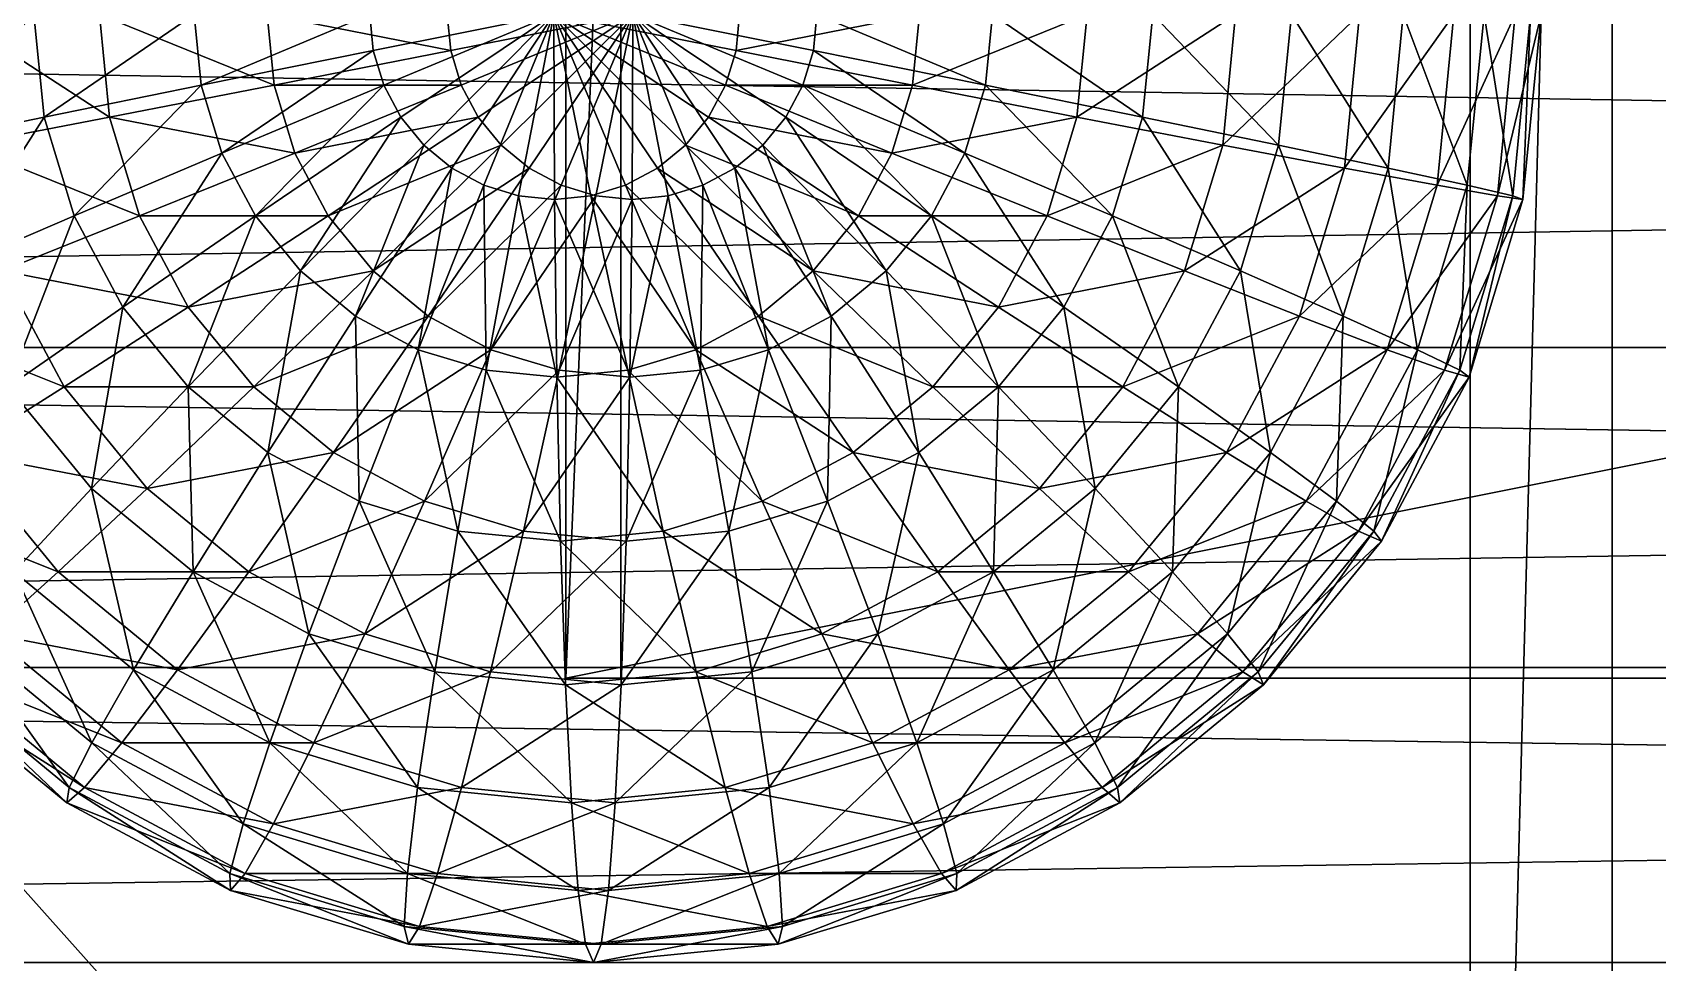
# Model space of a CAD drawing. Header units: millimetres. Extents: x -510 to 550, y -577 to 577.
# Drawn here: x 84.99 to 102.12, y 380 to 389.81 of the extents above; entities that cross this region are included whole.
import ezdxf

# ---------------------------------------------------------------- set-up
doc = ezdxf.new("R2010")
doc.units = ezdxf.units.MM
for name, color, linetype, true_color in [('end_link_gripper_palm_visual', 7, 'Continuous', 0x5c6b75), ('end_link_visual_0', 7, 'Continuous', 0x5c6b75), ('flange_link_visual_1', 7, 'Continuous', 0xd6dee3), ('main_case_cover', 7, 'Continuous', 0xd6dee3), ('main_case_floor_front', 7, 'Continuous', 0xd6dee3), ('reference_link2_outer', 7, 'Continuous', 0xd6dee3)]:
    doc.layers.add(name, color=color, linetype=linetype, true_color=true_color)

msp = doc.modelspace()

# ---------------------------------------------------------------- linework, layer by layer
at = {"layer": 'end_link_gripper_palm_visual', "true_color": 0x5c6b75}
for points in [[(100.147, 362, 400.659), (50.19, 362, 402.738), (50.19, 418, 402.738)], [(100.147, 362, 400.659), (50.19, 418, 402.738), (100.147, 418, 400.659)], [(101.644, 362, 436.627), (51.687, 418, 438.707), (51.687, 362, 438.707)], [(101.644, 362, 436.627), (101.644, 418, 436.627), (51.687, 418, 438.707)], [(101.644, 418, 436.627), (101.644, 362, 436.627), (100.147, 362, 400.659)], [(101.644, 418, 436.627), (100.147, 362, 400.659), (100.147, 418, 400.659)]]:
    msp.add_3dface(points, dxfattribs=at)
at = {"layer": 'end_link_visual_0', "true_color": 0x5c6b75}
for points in [[(83.681, 388.621, 412.282), (83.545, 390, 412.288), (85.007, 390, 410.982)], [(83.681, 388.621, 412.282), (85.007, 390, 410.982), (85.114, 388.916, 410.978)], [(85.805, 388.916, 427.593), (85.699, 390, 427.597), (84.133, 390, 426.418)], [(85.805, 388.916, 427.593), (84.133, 390, 426.418), (84.269, 388.621, 426.412)], [(85.114, 388.916, 410.978), (85.007, 390, 410.982), (86.696, 390, 409.987)], [(85.114, 388.916, 410.978), (86.696, 390, 409.987), (86.77, 389.253, 409.984)], [(87.538, 389.253, 428.446), (87.465, 390, 428.449), (85.699, 390, 427.597)], [(87.538, 389.253, 428.446), (85.699, 390, 427.597), (85.805, 388.916, 427.593)], [(86.77, 389.253, 409.984), (86.696, 390, 409.987), (88.547, 390, 409.341)], [(86.77, 389.253, 409.984), (88.547, 390, 409.341), (88.584, 389.619, 409.339)], [(89.4, 389.619, 428.938), (89.363, 390, 428.939), (87.465, 390, 428.449)], [(89.4, 389.619, 428.938), (87.465, 390, 428.449), (87.538, 389.253, 428.446)], [(88.584, 389.619, 409.339), (88.547, 390, 409.341), (90.488, 390, 409.067)], [(88.695, 389.253, 409.334), (88.584, 389.619, 409.339), (90.488, 390, 409.067)], [(88.875, 388.916, 409.327), (88.695, 389.253, 409.334), (90.488, 390, 409.067)], [(89.118, 388.621, 409.317), (88.875, 388.916, 409.327), (90.488, 390, 409.067)], [(89.413, 388.378, 409.305), (89.118, 388.621, 409.317), (90.488, 390, 409.067)], [(91.32, 390, 429.05), (89.363, 390, 428.939), (89.4, 389.619, 428.938)], [(91.32, 390, 429.05), (89.4, 389.619, 428.938), (89.511, 389.253, 428.933)], [(89.75, 388.198, 409.291), (89.413, 388.378, 409.305), (90.488, 390, 409.067)], [(91.32, 390, 429.05), (89.511, 389.253, 428.933), (89.691, 388.916, 428.926)], [(91.32, 390, 429.05), (89.691, 388.916, 428.926), (89.933, 388.621, 428.916)], [(90.116, 388.087, 409.275), (89.75, 388.198, 409.291), (90.488, 390, 409.067)], [(91.32, 390, 429.05), (89.933, 388.621, 428.916), (90.229, 388.378, 428.903)], [(90.496, 388.049, 409.259), (90.116, 388.087, 409.275), (90.488, 390, 409.067)], [(91.32, 390, 429.05), (90.229, 388.378, 428.903), (90.566, 388.198, 428.889)], [(92.445, 390, 409.178), (92.408, 389.619, 409.18), (90.488, 390, 409.067)], [(92.408, 389.619, 409.18), (92.297, 389.253, 409.185), (90.488, 390, 409.067)], [(92.297, 389.253, 409.185), (92.117, 388.916, 409.192), (90.488, 390, 409.067)], [(92.117, 388.916, 409.192), (91.874, 388.621, 409.202), (90.488, 390, 409.067)], [(91.874, 388.621, 409.202), (91.579, 388.378, 409.214), (90.488, 390, 409.067)], [(91.579, 388.378, 409.214), (91.242, 388.198, 409.228), (90.488, 390, 409.067)], [(91.242, 388.198, 409.228), (90.876, 388.087, 409.244), (90.488, 390, 409.067)], [(90.876, 388.087, 409.244), (90.496, 388.049, 409.259), (90.488, 390, 409.067)], [(91.32, 390, 429.05), (90.566, 388.198, 428.889), (90.931, 388.087, 428.874)], [(91.32, 390, 429.05), (90.931, 388.087, 428.874), (91.312, 388.049, 428.858)], [(91.32, 390, 429.05), (91.312, 388.049, 428.858), (91.692, 388.087, 428.842)], [(91.32, 390, 429.05), (93.224, 389.619, 428.779), (93.261, 390, 428.777)], [(91.32, 390, 429.05), (93.113, 389.253, 428.783), (93.224, 389.619, 428.779)], [(91.32, 390, 429.05), (92.932, 388.916, 428.791), (93.113, 389.253, 428.783)], [(91.32, 390, 429.05), (92.69, 388.621, 428.801), (92.932, 388.916, 428.791)], [(91.32, 390, 429.05), (92.395, 388.378, 428.813), (92.69, 388.621, 428.801)], [(91.32, 390, 429.05), (92.058, 388.198, 428.827), (92.395, 388.378, 428.813)], [(91.32, 390, 429.05), (91.692, 388.087, 428.842), (92.058, 388.198, 428.827)], [(94.343, 390, 409.669), (94.27, 389.253, 409.672), (92.408, 389.619, 409.18)], [(94.343, 390, 409.669), (92.408, 389.619, 409.18), (92.445, 390, 409.178)], [(93.261, 390, 428.777), (93.224, 389.619, 428.779), (95.038, 389.253, 428.134)], [(93.261, 390, 428.777), (95.038, 389.253, 428.134), (95.112, 390, 428.131)], [(96.109, 390, 410.52), (96.002, 388.916, 410.525), (94.27, 389.253, 409.672)], [(96.109, 390, 410.52), (94.27, 389.253, 409.672), (94.343, 390, 409.669)], [(95.112, 390, 428.131), (95.038, 389.253, 428.134), (96.694, 388.916, 427.14)], [(95.112, 390, 428.131), (96.694, 388.916, 427.14), (96.801, 390, 427.135)], [(97.675, 390, 411.7), (97.539, 388.621, 411.706), (96.002, 388.916, 410.525)], [(97.675, 390, 411.7), (96.002, 388.916, 410.525), (96.109, 390, 410.52)], [(96.801, 390, 427.135), (96.694, 388.916, 427.14), (98.127, 388.621, 425.835)], [(96.801, 390, 427.135), (98.127, 388.621, 425.835), (98.263, 390, 425.83)], [(98.98, 390, 413.162), (98.821, 388.378, 413.169), (97.539, 388.621, 411.706)], [(98.98, 390, 413.162), (97.539, 388.621, 411.706), (97.675, 390, 411.7)], [(98.263, 390, 425.83), (98.127, 388.621, 425.835), (99.283, 388.378, 424.271)], [(98.263, 390, 425.83), (99.283, 388.378, 424.271), (99.442, 390, 424.264)], [(99.976, 390, 414.851), (99.798, 388.198, 414.859), (98.821, 388.378, 413.169)], [(99.976, 390, 414.851), (98.821, 388.378, 413.169), (98.98, 390, 413.162)], [(99.442, 390, 424.264), (99.283, 388.378, 424.271), (100.117, 388.198, 422.506)], [(99.442, 390, 424.264), (100.117, 388.198, 422.506), (100.294, 390, 422.498)], [(100.622, 390, 416.702), (100.434, 388.087, 416.71), (99.798, 388.198, 414.859)], [(100.622, 390, 416.702), (99.798, 388.198, 414.859), (99.976, 390, 414.851)], [(100.294, 390, 422.498), (100.117, 388.198, 422.506), (100.596, 388.087, 420.608)], [(100.294, 390, 422.498), (100.596, 388.087, 420.608), (100.784, 390, 420.6)], [(100.895, 390, 418.643), (100.703, 388.049, 418.651), (100.434, 388.087, 416.71)], [(100.895, 390, 418.643), (100.434, 388.087, 416.71), (100.622, 390, 416.702)], [(100.784, 390, 420.6), (100.596, 388.087, 420.608), (100.703, 388.049, 418.651)], [(100.784, 390, 420.6), (100.703, 388.049, 418.651), (100.895, 390, 418.643)], [(86.987, 388.536, 409.975), (86.77, 389.253, 409.984), (88.584, 389.619, 409.339)], [(86.987, 388.536, 409.975), (88.584, 389.619, 409.339), (88.695, 389.253, 409.334)], [(89.511, 389.253, 428.933), (89.4, 389.619, 428.938), (87.538, 389.253, 428.446)], [(94.27, 389.253, 409.672), (92.297, 389.253, 409.185), (92.408, 389.619, 409.18)], [(93.224, 389.619, 428.779), (93.113, 389.253, 428.783), (94.821, 388.536, 428.143)], [(93.224, 389.619, 428.779), (94.821, 388.536, 428.143), (95.038, 389.253, 428.134)], [(85.43, 387.874, 410.965), (85.114, 388.916, 410.978), (86.77, 389.253, 409.984)], [(85.43, 387.874, 410.965), (86.77, 389.253, 409.984), (86.987, 388.536, 409.975)], [(87.756, 388.536, 428.437), (87.538, 389.253, 428.446), (85.805, 388.916, 427.593)], [(87.341, 387.874, 409.96), (86.987, 388.536, 409.975), (88.695, 389.253, 409.334)], [(87.341, 387.874, 409.96), (88.695, 389.253, 409.334), (88.875, 388.916, 409.327)], [(89.511, 389.253, 428.933), (87.538, 389.253, 428.446), (87.756, 388.536, 428.437)], [(89.691, 388.916, 428.926), (89.511, 389.253, 428.933), (87.756, 388.536, 428.437)], [(94.052, 388.536, 409.681), (92.117, 388.916, 409.192), (92.297, 389.253, 409.185)], [(94.27, 389.253, 409.672), (94.052, 388.536, 409.681), (92.297, 389.253, 409.185)], [(93.113, 389.253, 428.783), (92.932, 388.916, 428.791), (94.467, 387.874, 428.157)], [(93.113, 389.253, 428.783), (94.467, 387.874, 428.157), (94.821, 388.536, 428.143)], [(96.002, 388.916, 410.525), (94.052, 388.536, 409.681), (94.27, 389.253, 409.672)], [(95.038, 389.253, 428.134), (94.821, 388.536, 428.143), (96.378, 387.874, 427.153)], [(95.038, 389.253, 428.134), (96.378, 387.874, 427.153), (96.694, 388.916, 427.14)], [(84.083, 387.294, 412.266), (83.681, 388.621, 412.282), (85.114, 388.916, 410.978)], [(84.083, 387.294, 412.266), (85.114, 388.916, 410.978), (85.43, 387.874, 410.965)], [(86.121, 387.874, 427.58), (85.805, 388.916, 427.593), (84.269, 388.621, 426.412)], [(87.756, 388.536, 428.437), (85.805, 388.916, 427.593), (86.121, 387.874, 427.58)], [(87.816, 387.294, 409.941), (87.341, 387.874, 409.96), (88.875, 388.916, 409.327)], [(89.691, 388.916, 428.926), (87.756, 388.536, 428.437), (88.109, 387.874, 428.422)], [(87.816, 387.294, 409.941), (88.875, 388.916, 409.327), (89.118, 388.621, 409.317)], [(89.933, 388.621, 428.916), (89.691, 388.916, 428.926), (88.109, 387.874, 428.422)], [(93.699, 387.874, 409.696), (91.874, 388.621, 409.202), (92.117, 388.916, 409.192)], [(94.052, 388.536, 409.681), (93.699, 387.874, 409.696), (92.117, 388.916, 409.192)], [(92.932, 388.916, 428.791), (92.69, 388.621, 428.801), (93.992, 387.294, 428.177)], [(92.932, 388.916, 428.791), (93.992, 387.294, 428.177), (94.467, 387.874, 428.157)], [(96.002, 388.916, 410.525), (95.687, 387.874, 410.538), (94.052, 388.536, 409.681)], [(97.539, 388.621, 411.706), (95.687, 387.874, 410.538), (96.002, 388.916, 410.525)], [(96.694, 388.916, 427.14), (96.378, 387.874, 427.153), (97.725, 387.294, 425.852)], [(96.694, 388.916, 427.14), (97.725, 387.294, 425.852), (98.127, 388.621, 425.835)], [(86.121, 387.874, 427.58), (84.269, 388.621, 426.412), (84.671, 387.294, 426.395)], [(85.943, 386.913, 410.943), (85.43, 387.874, 410.965), (86.987, 388.536, 409.975)], [(85.943, 386.913, 410.943), (86.987, 388.536, 409.975), (87.341, 387.874, 409.96)], [(88.109, 387.874, 428.422), (87.756, 388.536, 428.437), (86.121, 387.874, 427.58)], [(88.396, 386.818, 409.916), (87.816, 387.294, 409.941), (89.118, 388.621, 409.317)], [(89.933, 388.621, 428.916), (88.109, 387.874, 428.422), (88.584, 387.294, 428.402)], [(88.396, 386.818, 409.916), (89.118, 388.621, 409.317), (89.413, 388.378, 409.305)], [(90.229, 388.378, 428.903), (89.933, 388.621, 428.916), (88.584, 387.294, 428.402)], [(93.223, 387.294, 409.716), (91.579, 388.378, 409.214), (91.874, 388.621, 409.202)], [(93.699, 387.874, 409.696), (93.223, 387.294, 409.716), (91.874, 388.621, 409.202)], [(92.69, 388.621, 428.801), (92.395, 388.378, 428.813), (93.412, 386.818, 428.201)], [(92.69, 388.621, 428.801), (93.412, 386.818, 428.201), (93.992, 387.294, 428.177)], [(95.687, 387.874, 410.538), (93.699, 387.874, 409.696), (94.052, 388.536, 409.681)], [(94.821, 388.536, 428.143), (94.467, 387.874, 428.157), (95.865, 386.913, 427.174)], [(94.821, 388.536, 428.143), (95.865, 386.913, 427.174), (96.378, 387.874, 427.153)], [(97.539, 388.621, 411.706), (97.137, 387.294, 411.722), (95.687, 387.874, 410.538)], [(98.821, 388.378, 413.169), (97.137, 387.294, 411.722), (97.539, 388.621, 411.706)], [(98.127, 388.621, 425.835), (97.725, 387.294, 425.852), (98.81, 386.818, 424.29)], [(98.127, 388.621, 425.835), (98.81, 386.818, 424.29), (99.283, 388.378, 424.271)], [(89.057, 386.464, 409.889), (88.396, 386.818, 409.916), (89.413, 388.378, 409.305)], [(90.229, 388.378, 428.903), (88.584, 387.294, 428.402), (89.164, 386.818, 428.378)], [(89.057, 386.464, 409.889), (89.413, 388.378, 409.305), (89.75, 388.198, 409.291)], [(90.566, 388.198, 428.889), (90.229, 388.378, 428.903), (89.164, 386.818, 428.378)], [(92.644, 386.818, 409.74), (91.242, 388.198, 409.228), (91.579, 388.378, 409.214)], [(93.223, 387.294, 409.716), (92.644, 386.818, 409.74), (91.579, 388.378, 409.214)], [(92.395, 388.378, 428.813), (92.058, 388.198, 428.827), (92.751, 386.464, 428.229)], [(92.395, 388.378, 428.813), (92.751, 386.464, 428.229), (93.412, 386.818, 428.201)], [(98.821, 388.378, 413.169), (98.348, 386.818, 413.189), (97.137, 387.294, 411.722)], [(99.798, 388.198, 414.859), (98.348, 386.818, 413.189), (98.821, 388.378, 413.169)], [(99.283, 388.378, 424.271), (98.81, 386.818, 424.29), (99.591, 386.464, 422.527)], [(99.283, 388.378, 424.271), (99.591, 386.464, 422.527), (100.117, 388.198, 422.506)], [(89.774, 386.247, 409.859), (89.057, 386.464, 409.889), (89.75, 388.198, 409.291)], [(90.566, 388.198, 428.889), (89.164, 386.818, 428.378), (89.825, 386.464, 428.351)], [(89.774, 386.247, 409.859), (89.75, 388.198, 409.291), (90.116, 388.087, 409.275)], [(90.931, 388.087, 428.874), (90.566, 388.198, 428.889), (89.825, 386.464, 428.351)], [(91.983, 386.464, 409.767), (90.876, 388.087, 409.244), (91.242, 388.198, 409.228)], [(92.644, 386.818, 409.74), (91.983, 386.464, 409.767), (91.242, 388.198, 409.228)], [(92.058, 388.198, 428.827), (91.692, 388.087, 428.842), (92.034, 386.247, 428.259)], [(92.058, 388.198, 428.827), (92.034, 386.247, 428.259), (92.751, 386.464, 428.229)], [(99.798, 388.198, 414.859), (99.273, 386.464, 414.88), (98.348, 386.818, 413.189)], [(100.434, 388.087, 416.71), (99.273, 386.464, 414.88), (99.798, 388.198, 414.859)], [(100.117, 388.198, 422.506), (99.591, 386.464, 422.527), (100.039, 386.247, 420.631)], [(100.117, 388.198, 422.506), (100.039, 386.247, 420.631), (100.596, 388.087, 420.608)], [(90.52, 386.173, 409.828), (89.774, 386.247, 409.859), (90.116, 388.087, 409.275)], [(90.931, 388.087, 428.874), (89.825, 386.464, 428.351), (90.542, 386.247, 428.321)], [(90.52, 386.173, 409.828), (90.116, 388.087, 409.275), (90.496, 388.049, 409.259)], [(91.266, 386.247, 409.797), (90.496, 388.049, 409.259), (90.876, 388.087, 409.244)], [(91.266, 386.247, 409.797), (90.52, 386.173, 409.828), (90.496, 388.049, 409.259)], [(91.312, 388.049, 428.858), (90.931, 388.087, 428.874), (90.542, 386.247, 428.321)], [(91.312, 388.049, 428.858), (90.542, 386.247, 428.321), (91.288, 386.173, 428.29)], [(91.983, 386.464, 409.767), (91.266, 386.247, 409.797), (90.876, 388.087, 409.244)], [(91.692, 388.087, 428.842), (91.312, 388.049, 428.858), (91.288, 386.173, 428.29)], [(91.692, 388.087, 428.842), (91.288, 386.173, 428.29), (92.034, 386.247, 428.259)], [(100.434, 388.087, 416.71), (99.876, 386.247, 416.733), (99.273, 386.464, 414.88)], [(100.703, 388.049, 418.651), (99.876, 386.247, 416.733), (100.434, 388.087, 416.71)], [(100.703, 388.049, 418.651), (100.135, 386.173, 418.675), (99.876, 386.247, 416.733)], [(100.596, 388.087, 420.608), (100.039, 386.247, 420.631), (100.135, 386.173, 418.675)], [(100.596, 388.087, 420.608), (100.135, 386.173, 418.675), (100.703, 388.049, 418.651)], [(84.736, 386.072, 412.238), (84.083, 387.294, 412.266), (85.43, 387.874, 410.965)], [(86.634, 386.913, 427.558), (86.121, 387.874, 427.58), (84.671, 387.294, 426.395)], [(84.736, 386.072, 412.238), (85.43, 387.874, 410.965), (85.943, 386.913, 410.943)], [(86.633, 386.072, 410.915), (85.943, 386.913, 410.943), (87.341, 387.874, 409.96)], [(88.109, 387.874, 428.422), (86.121, 387.874, 427.58), (86.634, 386.913, 427.558)], [(86.633, 386.072, 410.915), (87.341, 387.874, 409.96), (87.816, 387.294, 409.941)], [(88.584, 387.294, 428.402), (88.109, 387.874, 428.422), (86.634, 386.913, 427.558)], [(95.174, 386.913, 410.559), (93.223, 387.294, 409.716), (93.699, 387.874, 409.696)], [(95.687, 387.874, 410.538), (95.174, 386.913, 410.559), (93.699, 387.874, 409.696)], [(94.467, 387.874, 428.157), (93.992, 387.294, 428.177), (95.175, 386.072, 427.203)], [(94.467, 387.874, 428.157), (95.175, 386.072, 427.203), (95.865, 386.913, 427.174)], [(97.137, 387.294, 411.722), (95.174, 386.913, 410.559), (95.687, 387.874, 410.538)], [(96.378, 387.874, 427.153), (95.865, 386.913, 427.174), (97.072, 386.072, 425.879)], [(96.378, 387.874, 427.153), (97.072, 386.072, 425.879), (97.725, 387.294, 425.852)], [(85.324, 386.072, 426.368), (84.671, 387.294, 426.395), (83.46, 386.818, 424.929)], [(86.634, 386.913, 427.558), (84.671, 387.294, 426.395), (85.324, 386.072, 426.368)], [(87.474, 385.381, 410.88), (86.633, 386.072, 410.915), (87.816, 387.294, 409.941)], [(88.584, 387.294, 428.402), (86.634, 386.913, 427.558), (87.325, 386.072, 427.53)], [(89.164, 386.818, 428.378), (88.584, 387.294, 428.402), (87.325, 386.072, 427.53)], [(87.474, 385.381, 410.88), (87.816, 387.294, 409.941), (88.396, 386.818, 409.916)], [(94.483, 386.072, 410.588), (92.644, 386.818, 409.74), (93.223, 387.294, 409.716)], [(95.174, 386.913, 410.559), (94.483, 386.072, 410.588), (93.223, 387.294, 409.716)], [(93.992, 387.294, 428.177), (93.412, 386.818, 428.201), (94.334, 385.381, 427.238)], [(93.992, 387.294, 428.177), (94.334, 385.381, 427.238), (95.175, 386.072, 427.203)], [(97.137, 387.294, 411.722), (96.484, 386.072, 411.749), (95.174, 386.913, 410.559)], [(98.348, 386.818, 413.189), (96.484, 386.072, 411.749), (97.137, 387.294, 411.722)], [(97.725, 387.294, 425.852), (97.072, 386.072, 425.879), (98.042, 385.381, 424.322)], [(97.725, 387.294, 425.852), (98.042, 385.381, 424.322), (98.81, 386.818, 424.29)], [(85.324, 386.072, 426.368), (83.46, 386.818, 424.929), (84.228, 385.381, 424.897)], [(85.614, 385, 412.202), (84.736, 386.072, 412.238), (85.943, 386.913, 410.943)], [(87.325, 386.072, 427.53), (86.634, 386.913, 427.558), (85.324, 386.072, 426.368)], [(85.614, 385, 412.202), (85.943, 386.913, 410.943), (86.633, 386.072, 410.915)], [(89.164, 386.818, 428.378), (87.325, 386.072, 427.53), (88.166, 385.381, 427.495)], [(88.434, 384.867, 410.84), (87.474, 385.381, 410.88), (88.396, 386.818, 409.916)], [(89.825, 386.464, 428.351), (89.164, 386.818, 428.378), (88.166, 385.381, 427.495)], [(88.434, 384.867, 410.84), (88.396, 386.818, 409.916), (89.057, 386.464, 409.889)], [(93.642, 385.381, 410.623), (91.983, 386.464, 409.767), (92.644, 386.818, 409.74)], [(94.483, 386.072, 410.588), (93.642, 385.381, 410.623), (92.644, 386.818, 409.74)], [(93.412, 386.818, 428.201), (92.751, 386.464, 428.229), (93.374, 384.867, 427.278)], [(93.412, 386.818, 428.201), (93.374, 384.867, 427.278), (94.334, 385.381, 427.238)], [(96.484, 386.072, 411.749), (94.483, 386.072, 410.588), (95.174, 386.913, 410.559)], [(95.865, 386.913, 427.174), (95.175, 386.072, 427.203), (96.194, 385, 425.916)], [(95.865, 386.913, 427.174), (96.194, 385, 425.916), (97.072, 386.072, 425.879)], [(98.348, 386.818, 413.189), (97.58, 385.381, 413.22), (96.484, 386.072, 411.749)], [(99.273, 386.464, 414.88), (97.58, 385.381, 413.22), (98.348, 386.818, 413.189)], [(98.81, 386.818, 424.29), (98.042, 385.381, 424.322), (98.738, 384.867, 422.563)], [(98.81, 386.818, 424.29), (98.738, 384.867, 422.563), (99.591, 386.464, 422.527)], [(89.825, 386.464, 428.351), (88.166, 385.381, 427.495), (89.125, 384.867, 427.455)], [(89.475, 384.551, 410.796), (88.434, 384.867, 410.84), (89.057, 386.464, 409.889)], [(89.475, 384.551, 410.796), (89.057, 386.464, 409.889), (89.774, 386.247, 409.859)], [(90.542, 386.247, 428.321), (89.825, 386.464, 428.351), (89.125, 384.867, 427.455)], [(92.682, 384.867, 410.663), (91.266, 386.247, 409.797), (91.983, 386.464, 409.767)], [(93.642, 385.381, 410.623), (92.682, 384.867, 410.663), (91.983, 386.464, 409.767)], [(92.751, 386.464, 428.229), (92.034, 386.247, 428.259), (92.333, 384.551, 427.321)], [(92.751, 386.464, 428.229), (92.333, 384.551, 427.321), (93.374, 384.867, 427.278)], [(99.273, 386.464, 414.88), (98.42, 384.867, 414.916), (97.58, 385.381, 413.22)], [(99.876, 386.247, 416.733), (98.42, 384.867, 414.916), (99.273, 386.464, 414.88)], [(99.591, 386.464, 422.527), (98.738, 384.867, 422.563), (99.133, 384.551, 420.669)], [(99.591, 386.464, 422.527), (99.133, 384.551, 420.669), (100.039, 386.247, 420.631)], [(90.542, 386.247, 428.321), (89.125, 384.867, 427.455), (90.167, 384.551, 427.411)], [(90.558, 384.444, 410.751), (89.475, 384.551, 410.796), (89.774, 386.247, 409.859)], [(90.558, 384.444, 410.751), (89.774, 386.247, 409.859), (90.52, 386.173, 409.828)], [(91.288, 386.173, 428.29), (90.542, 386.247, 428.321), (90.167, 384.551, 427.411)], [(91.288, 386.173, 428.29), (90.167, 384.551, 427.411), (91.25, 384.444, 427.366)], [(91.641, 384.551, 410.706), (90.52, 386.173, 409.828), (91.266, 386.247, 409.797)], [(91.641, 384.551, 410.706), (90.558, 384.444, 410.751), (90.52, 386.173, 409.828)], [(92.034, 386.247, 428.259), (91.288, 386.173, 428.29), (91.25, 384.444, 427.366)], [(92.034, 386.247, 428.259), (91.25, 384.444, 427.366), (92.333, 384.551, 427.321)], [(92.682, 384.867, 410.663), (91.641, 384.551, 410.706), (91.266, 386.247, 409.797)], [(99.876, 386.247, 416.733), (98.971, 384.551, 416.771), (98.42, 384.867, 414.916)], [(100.135, 386.173, 418.675), (98.971, 384.551, 416.771), (99.876, 386.247, 416.733)], [(100.135, 386.173, 418.675), (99.211, 384.444, 418.713), (98.971, 384.551, 416.771)], [(100.039, 386.247, 420.631), (99.133, 384.551, 420.669), (99.211, 384.444, 418.713)], [(100.039, 386.247, 420.631), (99.211, 384.444, 418.713), (100.135, 386.173, 418.675)], [(86.202, 385, 426.332), (85.324, 386.072, 426.368), (84.228, 385.381, 424.897)], [(84.799, 384.121, 413.752), (84.736, 386.072, 412.238), (85.614, 385, 412.202)], [(87.325, 386.072, 427.53), (85.324, 386.072, 426.368), (86.202, 385, 426.332)], [(86.685, 384.121, 412.157), (85.614, 385, 412.202), (86.633, 386.072, 410.915)], [(88.166, 385.381, 427.495), (87.325, 386.072, 427.53), (86.202, 385, 426.332)], [(86.685, 384.121, 412.157), (86.633, 386.072, 410.915), (87.474, 385.381, 410.88)], [(95.606, 385, 411.786), (93.642, 385.381, 410.623), (94.483, 386.072, 410.588)], [(95.175, 386.072, 427.203), (94.334, 385.381, 427.238), (95.123, 384.121, 425.96)], [(96.484, 386.072, 411.749), (95.606, 385, 411.786), (94.483, 386.072, 410.588)], [(95.175, 386.072, 427.203), (95.123, 384.121, 425.96), (96.194, 385, 425.916)], [(97.58, 385.381, 413.22), (95.606, 385, 411.786), (96.484, 386.072, 411.749)], [(97.072, 386.072, 425.879), (96.194, 385, 425.916), (97.009, 384.121, 424.365)], [(97.072, 386.072, 425.879), (97.009, 384.121, 424.365), (98.042, 385.381, 424.322)], [(85.261, 384.121, 424.854), (84.228, 385.381, 424.897), (83.388, 384.867, 423.202)], [(86.202, 385, 426.332), (84.228, 385.381, 424.897), (85.261, 384.121, 424.854)], [(88.166, 385.381, 427.495), (86.202, 385, 426.332), (87.273, 384.121, 426.287)], [(87.906, 383.467, 412.106), (86.685, 384.121, 412.157), (87.474, 385.381, 410.88)], [(89.125, 384.867, 427.455), (88.166, 385.381, 427.495), (87.273, 384.121, 426.287)], [(87.906, 383.467, 412.106), (87.474, 385.381, 410.88), (88.434, 384.867, 410.84)], [(94.535, 384.121, 411.831), (92.682, 384.867, 410.663), (93.642, 385.381, 410.623)], [(94.334, 385.381, 427.238), (93.374, 384.867, 427.278), (93.902, 383.467, 426.011)], [(95.606, 385, 411.786), (94.535, 384.121, 411.831), (93.642, 385.381, 410.623)], [(94.334, 385.381, 427.238), (93.902, 383.467, 426.011), (95.123, 384.121, 425.96)], [(97.58, 385.381, 413.22), (96.547, 384.121, 413.263), (95.606, 385, 411.786)], [(98.42, 384.867, 414.916), (96.547, 384.121, 413.263), (97.58, 385.381, 413.22)], [(98.042, 385.381, 424.322), (97.009, 384.121, 424.365), (97.59, 383.467, 422.611)], [(98.042, 385.381, 424.322), (97.59, 383.467, 422.611), (98.738, 384.867, 422.563)], [(86.058, 383.087, 413.7), (84.799, 384.121, 413.752), (85.614, 385, 412.202)], [(87.273, 384.121, 426.287), (86.202, 385, 426.332), (85.261, 384.121, 424.854)], [(86.058, 383.087, 413.7), (85.614, 385, 412.202), (86.685, 384.121, 412.157)], [(96.547, 384.121, 413.263), (94.535, 384.121, 411.831), (95.606, 385, 411.786)], [(96.194, 385, 425.916), (95.123, 384.121, 425.96), (95.75, 383.087, 424.418)], [(96.194, 385, 425.916), (95.75, 383.087, 424.418), (97.009, 384.121, 424.365)], [(85.261, 384.121, 424.854), (83.388, 384.867, 423.202), (84.536, 383.467, 423.154)], [(89.125, 384.867, 427.455), (87.273, 384.121, 426.287), (88.494, 383.467, 426.236)], [(89.232, 383.065, 412.051), (87.906, 383.467, 412.106), (88.434, 384.867, 410.84)], [(89.232, 383.065, 412.051), (88.434, 384.867, 410.84), (89.475, 384.551, 410.796)], [(90.167, 384.551, 427.411), (89.125, 384.867, 427.455), (88.494, 383.467, 426.236)], [(93.314, 383.467, 411.881), (91.641, 384.551, 410.706), (92.682, 384.867, 410.663)], [(93.374, 384.867, 427.278), (92.333, 384.551, 427.321), (92.576, 383.065, 426.066)], [(93.374, 384.867, 427.278), (92.576, 383.065, 426.066), (93.902, 383.467, 426.011)], [(94.535, 384.121, 411.831), (93.314, 383.467, 411.881), (92.682, 384.867, 410.663)], [(98.42, 384.867, 414.916), (97.272, 383.467, 414.964), (96.547, 384.121, 413.263)], [(98.971, 384.551, 416.771), (97.272, 383.467, 414.964), (98.42, 384.867, 414.916)], [(98.738, 384.867, 422.563), (97.59, 383.467, 422.611), (97.914, 383.065, 420.72)], [(98.738, 384.867, 422.563), (97.914, 383.065, 420.72), (99.133, 384.551, 420.669)], [(90.167, 384.551, 427.411), (88.494, 383.467, 426.236), (89.82, 383.065, 426.181)], [(90.61, 382.929, 411.994), (89.232, 383.065, 412.051), (89.475, 384.551, 410.796)], [(90.61, 382.929, 411.994), (89.475, 384.551, 410.796), (90.558, 384.444, 410.751)], [(91.25, 384.444, 427.366), (90.167, 384.551, 427.411), (89.82, 383.065, 426.181)], [(91.25, 384.444, 427.366), (89.82, 383.065, 426.181), (91.198, 382.929, 426.124)], [(91.988, 383.065, 411.937), (90.558, 384.444, 410.751), (91.641, 384.551, 410.706)], [(91.988, 383.065, 411.937), (90.61, 382.929, 411.994), (90.558, 384.444, 410.751)], [(92.333, 384.551, 427.321), (91.25, 384.444, 427.366), (91.198, 382.929, 426.124)], [(92.333, 384.551, 427.321), (91.198, 382.929, 426.124), (92.576, 383.065, 426.066)], [(93.314, 383.467, 411.881), (91.988, 383.065, 411.937), (91.641, 384.551, 410.706)], [(98.971, 384.551, 416.771), (97.752, 383.065, 416.821), (97.272, 383.467, 414.964)], [(99.211, 384.444, 418.713), (97.752, 383.065, 416.821), (98.971, 384.551, 416.771)], [(99.211, 384.444, 418.713), (97.969, 382.929, 418.765), (97.752, 383.065, 416.821)], [(99.133, 384.551, 420.669), (97.914, 383.065, 420.72), (97.969, 382.929, 418.765)], [(99.133, 384.551, 420.669), (97.969, 382.929, 418.765), (99.211, 384.444, 418.713)], [(85.616, 382.318, 415.449), (84.218, 383.467, 415.507), (84.799, 384.121, 413.752)], [(86.52, 383.087, 424.802), (85.261, 384.121, 424.854), (84.536, 383.467, 423.154)], [(85.616, 382.318, 415.449), (84.799, 384.121, 413.752), (86.058, 383.087, 413.7)], [(87.273, 384.121, 426.287), (85.261, 384.121, 424.854), (86.52, 383.087, 424.802)], [(87.494, 382.318, 413.64), (86.058, 383.087, 413.7), (86.685, 384.121, 412.157)], [(88.494, 383.467, 426.236), (87.273, 384.121, 426.287), (86.52, 383.087, 424.802)], [(87.494, 382.318, 413.64), (86.685, 384.121, 412.157), (87.906, 383.467, 412.106)], [(95.288, 383.087, 413.316), (93.314, 383.467, 411.881), (94.535, 384.121, 411.831)], [(95.123, 384.121, 425.96), (93.902, 383.467, 426.011), (94.314, 382.318, 424.477)], [(95.123, 384.121, 425.96), (94.314, 382.318, 424.477), (95.75, 383.087, 424.418)], [(96.547, 384.121, 413.263), (95.288, 383.087, 413.316), (94.535, 384.121, 411.831)], [(97.272, 383.467, 414.964), (95.288, 383.087, 413.316), (96.547, 384.121, 413.263)], [(97.009, 384.121, 424.365), (95.75, 383.087, 424.418), (96.191, 382.318, 422.669)], [(97.009, 384.121, 424.365), (96.191, 382.318, 422.669), (97.59, 383.467, 422.611)], [(85.379, 381.845, 417.336), (83.894, 383.065, 417.398), (84.218, 383.467, 415.507)], [(85.935, 382.318, 423.096), (84.536, 383.467, 423.154), (84.056, 383.065, 421.296)], [(85.379, 381.845, 417.336), (84.218, 383.467, 415.507), (85.616, 382.318, 415.449)], [(86.52, 383.087, 424.802), (84.536, 383.467, 423.154), (85.935, 382.318, 423.096)], [(88.494, 383.467, 426.236), (86.52, 383.087, 424.802), (87.956, 382.318, 424.742)], [(89.052, 381.845, 413.575), (87.494, 382.318, 413.64), (87.906, 383.467, 412.106)], [(89.052, 381.845, 413.575), (87.906, 383.467, 412.106), (89.232, 383.065, 412.051)], [(89.82, 383.065, 426.181), (88.494, 383.467, 426.236), (87.956, 382.318, 424.742)], [(93.852, 382.318, 413.376), (91.988, 383.065, 411.937), (93.314, 383.467, 411.881)], [(93.902, 383.467, 426.011), (92.576, 383.065, 426.066), (92.756, 381.845, 424.542)], [(93.902, 383.467, 426.011), (92.756, 381.845, 424.542), (94.314, 382.318, 424.477)], [(95.288, 383.087, 413.316), (93.852, 382.318, 413.376), (93.314, 383.467, 411.881)], [(97.272, 383.467, 414.964), (95.873, 382.318, 415.022), (95.288, 383.087, 413.316)], [(97.752, 383.065, 416.821), (95.873, 382.318, 415.022), (97.272, 383.467, 414.964)], [(97.59, 383.467, 422.611), (96.191, 382.318, 422.669), (96.429, 381.845, 420.781)], [(97.59, 383.467, 422.611), (96.429, 381.845, 420.781), (97.914, 383.065, 420.72)], [(85.541, 381.845, 421.235), (84.056, 383.065, 421.296), (83.839, 382.929, 419.353)], [(85.353, 381.685, 419.29), (83.839, 382.929, 419.353), (83.894, 383.065, 417.398)], [(85.353, 381.685, 419.29), (83.894, 383.065, 417.398), (85.379, 381.845, 417.336)], [(85.935, 382.318, 423.096), (84.056, 383.065, 421.296), (85.541, 381.845, 421.235)], [(87.212, 381.464, 415.382), (85.616, 382.318, 415.449), (86.058, 383.087, 413.7)], [(87.956, 382.318, 424.742), (86.52, 383.087, 424.802), (85.935, 382.318, 423.096)], [(87.212, 381.464, 415.382), (86.058, 383.087, 413.7), (87.494, 382.318, 413.64)], [(89.82, 383.065, 426.181), (87.956, 382.318, 424.742), (89.514, 381.845, 424.677)], [(90.673, 381.685, 413.508), (89.052, 381.845, 413.575), (89.232, 383.065, 412.051)], [(90.673, 381.685, 413.508), (89.232, 383.065, 412.051), (90.61, 382.929, 411.994)], [(91.198, 382.929, 426.124), (89.82, 383.065, 426.181), (89.514, 381.845, 424.677)], [(92.294, 381.845, 413.44), (90.61, 382.929, 411.994), (91.988, 383.065, 411.937)], [(92.576, 383.065, 426.066), (91.198, 382.929, 426.124), (91.135, 381.685, 424.61)], [(92.576, 383.065, 426.066), (91.135, 381.685, 424.61), (92.756, 381.845, 424.542)], [(93.852, 382.318, 413.376), (92.294, 381.845, 413.44), (91.988, 383.065, 411.937)], [(95.873, 382.318, 415.022), (93.852, 382.318, 413.376), (95.288, 383.087, 413.316)], [(95.75, 383.087, 424.418), (94.314, 382.318, 424.477), (94.596, 381.464, 422.735)], [(95.75, 383.087, 424.418), (94.596, 381.464, 422.735), (96.191, 382.318, 422.669)], [(97.752, 383.065, 416.821), (96.267, 381.845, 416.883), (95.873, 382.318, 415.022)], [(97.969, 382.929, 418.765), (96.267, 381.845, 416.883), (97.752, 383.065, 416.821)], [(97.914, 383.065, 420.72), (96.429, 381.845, 420.781), (96.455, 381.685, 418.828)], [(97.914, 383.065, 420.72), (96.455, 381.685, 418.828), (97.969, 382.929, 418.765)], [(85.541, 381.845, 421.235), (83.839, 382.929, 419.353), (85.353, 381.685, 419.29)], [(91.198, 382.929, 426.124), (89.514, 381.845, 424.677), (91.135, 381.685, 424.61)], [(92.294, 381.845, 413.44), (90.673, 381.685, 413.508), (90.61, 382.929, 411.994)], [(97.969, 382.929, 418.765), (96.455, 381.685, 418.828), (96.267, 381.845, 416.883)], [(87.073, 380.939, 417.266), (85.379, 381.845, 417.336), (85.616, 382.318, 415.449)], [(87.531, 381.464, 423.029), (85.935, 382.318, 423.096), (85.541, 381.845, 421.235)], [(87.073, 380.939, 417.266), (85.616, 382.318, 415.449), (87.212, 381.464, 415.382)], [(87.956, 382.318, 424.742), (85.935, 382.318, 423.096), (87.531, 381.464, 423.029)], [(88.944, 380.939, 415.31), (87.212, 381.464, 415.382), (87.494, 382.318, 413.64)], [(88.944, 380.939, 415.31), (87.494, 382.318, 413.64), (89.052, 381.845, 413.575)], [(89.514, 381.845, 424.677), (87.956, 382.318, 424.742), (87.531, 381.464, 423.029)], [(94.277, 381.464, 415.088), (92.294, 381.845, 413.44), (93.852, 382.318, 413.376)], [(94.314, 382.318, 424.477), (92.756, 381.845, 424.542), (92.864, 380.939, 422.807)], [(94.314, 382.318, 424.477), (92.864, 380.939, 422.807), (94.596, 381.464, 422.735)], [(95.873, 382.318, 415.022), (94.277, 381.464, 415.088), (93.852, 382.318, 413.376)], [(96.267, 381.845, 416.883), (94.277, 381.464, 415.088), (95.873, 382.318, 415.022)], [(96.191, 382.318, 422.669), (94.596, 381.464, 422.735), (94.735, 380.939, 420.852)], [(96.191, 382.318, 422.669), (94.735, 380.939, 420.852), (96.429, 381.845, 420.781)], [(87.235, 380.939, 421.164), (85.541, 381.845, 421.235), (85.353, 381.685, 419.29)], [(87.08, 380.761, 419.218), (85.353, 381.685, 419.29), (85.379, 381.845, 417.336)], [(87.08, 380.761, 419.218), (85.379, 381.845, 417.336), (87.073, 380.939, 417.266)], [(87.531, 381.464, 423.029), (85.541, 381.845, 421.235), (87.235, 380.939, 421.164)], [(89.514, 381.845, 424.677), (87.531, 381.464, 423.029), (89.262, 380.939, 422.957)], [(90.745, 380.761, 415.235), (88.944, 380.939, 415.31), (89.052, 381.845, 413.575)], [(90.745, 380.761, 415.235), (89.052, 381.845, 413.575), (90.673, 381.685, 413.508)], [(91.135, 381.685, 424.61), (89.514, 381.845, 424.677), (89.262, 380.939, 422.957)], [(92.546, 380.939, 415.16), (90.673, 381.685, 413.508), (92.294, 381.845, 413.44)], [(92.756, 381.845, 424.542), (91.135, 381.685, 424.61), (91.063, 380.761, 422.882)], [(92.756, 381.845, 424.542), (91.063, 380.761, 422.882), (92.864, 380.939, 422.807)], [(94.277, 381.464, 415.088), (92.546, 380.939, 415.16), (92.294, 381.845, 413.44)], [(96.267, 381.845, 416.883), (94.573, 380.939, 416.954), (94.277, 381.464, 415.088)], [(96.455, 381.685, 418.828), (94.573, 380.939, 416.954), (96.267, 381.845, 416.883)], [(96.429, 381.845, 420.781), (94.735, 380.939, 420.852), (94.727, 380.761, 418.9)], [(96.429, 381.845, 420.781), (94.727, 380.761, 418.9), (96.455, 381.685, 418.828)], [(87.235, 380.939, 421.164), (85.353, 381.685, 419.29), (87.08, 380.761, 419.218)], [(91.135, 381.685, 424.61), (89.262, 380.939, 422.957), (91.063, 380.761, 422.882)], [(92.546, 380.939, 415.16), (90.745, 380.761, 415.235), (90.673, 381.685, 413.508)], [(96.455, 381.685, 418.828), (94.727, 380.761, 418.9), (94.573, 380.939, 416.954)], [(88.911, 380.381, 417.189), (87.073, 380.939, 417.266), (87.212, 381.464, 415.382)], [(88.911, 380.381, 417.189), (87.212, 381.464, 415.382), (88.944, 380.939, 415.31)], [(89.262, 380.939, 422.957), (87.531, 381.464, 423.029), (87.235, 380.939, 421.164)], [(94.573, 380.939, 416.954), (92.546, 380.939, 415.16), (94.277, 381.464, 415.088)], [(94.596, 381.464, 422.735), (92.864, 380.939, 422.807), (92.897, 380.381, 420.929)], [(94.596, 381.464, 422.735), (92.897, 380.381, 420.929), (94.735, 380.939, 420.852)], [(88.955, 380.192, 419.14), (87.08, 380.761, 419.218), (87.073, 380.939, 417.266)], [(88.955, 380.192, 419.14), (87.073, 380.939, 417.266), (88.911, 380.381, 417.189)], [(89.073, 380.381, 421.088), (87.235, 380.939, 421.164), (87.08, 380.761, 419.218)], [(89.262, 380.939, 422.957), (87.235, 380.939, 421.164), (89.073, 380.381, 421.088)], [(90.823, 380.192, 417.11), (88.911, 380.381, 417.189), (88.944, 380.939, 415.31)], [(90.823, 380.192, 417.11), (88.944, 380.939, 415.31), (90.745, 380.761, 415.235)], [(91.063, 380.761, 422.882), (89.262, 380.939, 422.957), (89.073, 380.381, 421.088)], [(92.735, 380.381, 417.03), (90.745, 380.761, 415.235), (92.546, 380.939, 415.16)], [(92.864, 380.939, 422.807), (91.063, 380.761, 422.882), (90.985, 380.192, 421.008)], [(92.864, 380.939, 422.807), (90.985, 380.192, 421.008), (92.897, 380.381, 420.929)], [(94.573, 380.939, 416.954), (92.735, 380.381, 417.03), (92.546, 380.939, 415.16)], [(94.727, 380.761, 418.9), (92.735, 380.381, 417.03), (94.573, 380.939, 416.954)], [(94.735, 380.939, 420.852), (92.897, 380.381, 420.929), (92.853, 380.192, 418.978)], [(94.735, 380.939, 420.852), (92.853, 380.192, 418.978), (94.727, 380.761, 418.9)], [(89.073, 380.381, 421.088), (87.08, 380.761, 419.218), (88.955, 380.192, 419.14)], [(91.063, 380.761, 422.882), (89.073, 380.381, 421.088), (90.985, 380.192, 421.008)], [(92.735, 380.381, 417.03), (90.823, 380.192, 417.11), (90.745, 380.761, 415.235)], [(94.727, 380.761, 418.9), (92.853, 380.192, 418.978), (92.735, 380.381, 417.03)], [(90.904, 380, 419.059), (88.955, 380.192, 419.14), (88.911, 380.381, 417.189)], [(90.904, 380, 419.059), (88.911, 380.381, 417.189), (90.823, 380.192, 417.11)], [(90.985, 380.192, 421.008), (89.073, 380.381, 421.088), (88.955, 380.192, 419.14)], [(92.853, 380.192, 418.978), (90.823, 380.192, 417.11), (92.735, 380.381, 417.03)], [(92.897, 380.381, 420.929), (90.985, 380.192, 421.008), (90.904, 380, 419.059)], [(92.897, 380.381, 420.929), (90.904, 380, 419.059), (92.853, 380.192, 418.978)], [(90.985, 380.192, 421.008), (88.955, 380.192, 419.14), (90.904, 380, 419.059)], [(92.853, 380.192, 418.978), (90.904, 380, 419.059), (90.823, 380.192, 417.11)]]:
    msp.add_3dface(points, dxfattribs=at)
at = {"layer": 'flange_link_visual_1', "true_color": 0xd6dee3}
for points in [[(90.613, 383, 412.065), (91.195, 383, 426.053), (91.195, 397, 426.053)], [(90.613, 383, 412.065), (91.195, 397, 426.053), (90.613, 397, 412.065)], [(160.552, 397, 409.154), (160.552, 383, 409.154), (90.613, 383, 412.065)], [(160.552, 397, 409.154), (90.613, 383, 412.065), (90.613, 397, 412.065)], [(161.134, 383, 423.142), (161.134, 397, 423.142), (91.195, 397, 426.053)], [(161.134, 383, 423.142), (91.195, 397, 426.053), (91.195, 383, 426.053)], [(160.552, 383, 409.154), (91.195, 383, 426.053), (90.613, 383, 412.065)], [(160.552, 383, 409.154), (161.134, 383, 423.142), (91.195, 383, 426.053)]]:
    msp.add_3dface(points, dxfattribs=at)
at = {"layer": 'main_case_cover', "true_color": 0xd6dee3}
for points in [[(-46, 327, 460), (326, 453, 460), (326, 327, 460)], [(-46, 327, 460), (-46, 453, 460), (326, 453, 460)], [(-46, 327, 466), (326, 327, 466), (326, 453, 466)], [(-46, 327, 466), (326, 453, 466), (-46, 453, 466)]]:
    msp.add_3dface(points, dxfattribs=at)
at = {"layer": 'main_case_floor_front', "true_color": 0xd6dee3}
for points in [[(-40, 327, 114), (320, 447, 114), (320, 327, 114)], [(-40, 327, 114), (-40, 447, 114), (320, 447, 114)], [(-40, 327, 120), (320, 327, 120), (320, 447, 120)], [(-40, 327, 120), (320, 447, 120), (-40, 447, 120)]]:
    msp.add_3dface(points, dxfattribs=at)
at = {"layer": 'reference_link2_outer', "true_color": 0xd6dee3}
for points in [[(26.538, 386.488, 314.137), (26.343, 390, 313.851), (240.93, 390, 167.044)], [(26.538, 386.488, 314.137), (240.93, 390, 167.044), (241.126, 386.488, 167.33)], [(46.67, 390, 343.563), (46.475, 386.488, 343.278), (261.062, 386.488, 196.471)], [(46.67, 390, 343.563), (261.062, 386.488, 196.471), (261.258, 390, 196.756)], [(27.117, 383.112, 314.982), (26.538, 386.488, 314.137), (241.126, 386.488, 167.33)], [(27.117, 383.112, 314.982), (241.126, 386.488, 167.33), (241.704, 383.112, 168.175)], [(46.475, 386.488, 343.278), (45.897, 383.112, 342.432), (260.484, 383.112, 195.625)], [(46.475, 386.488, 343.278), (260.484, 383.112, 195.625), (261.062, 386.488, 196.471)], [(28.056, 380, 316.355), (27.117, 383.112, 314.982), (241.704, 383.112, 168.175)], [(28.056, 380, 316.355), (241.704, 383.112, 168.175), (242.643, 380, 169.548)], [(45.897, 383.112, 342.432), (44.957, 380, 341.059), (259.545, 380, 194.252)], [(45.897, 383.112, 342.432), (259.545, 380, 194.252), (260.484, 383.112, 195.625)]]:
    msp.add_3dface(points, dxfattribs=at)

doc.saveas('drawing.dxf')
